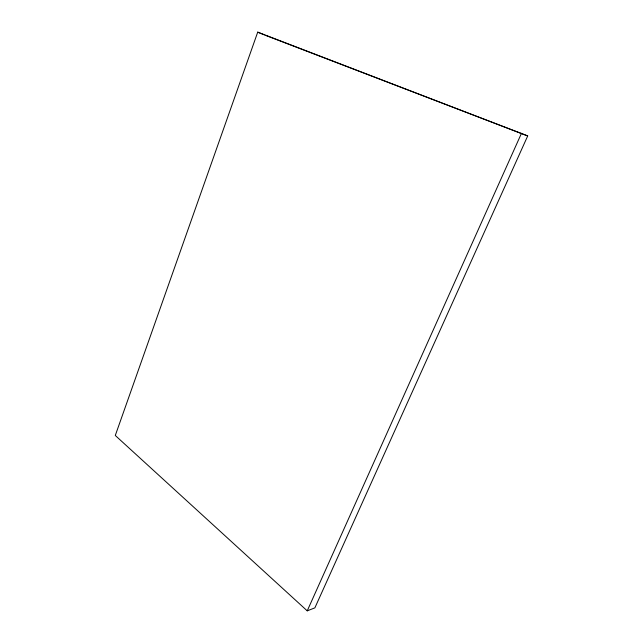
<?xml version="1.0" encoding="UTF-8"?>
<svg xmlns="http://www.w3.org/2000/svg" width="643" height="643" viewBox="0 0 643 643"><rect width="100%" height="100%" fill="white"/><g stroke="black" fill="none" stroke-linecap="round" stroke-linejoin="round"><path stroke-width="0.96" d="M257.722 32.15L115.29 435.48L307.233 610.85L314.877 607.852L527.71 135.93L257.722 32.15L264.53 34.963M307.233 610.85L521.497 133.262M265.374 35.309L527.71 135.93"/></g></svg>
